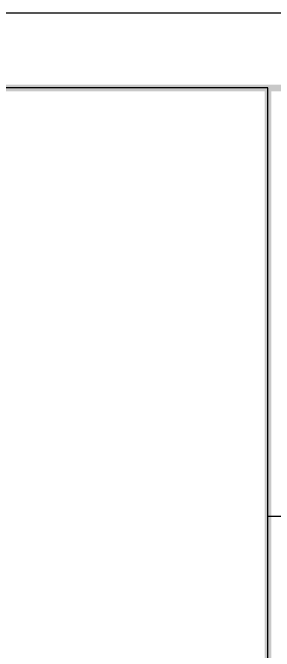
# Model space of a CAD drawing. Header units: inches. Extents: x 11 to 286, y 6 to 196.
# Drawn here: x 238.14 to 254.92, y 155.09 to 196.06 of the extents above; entities that cross this region are included whole.
import ezdxf

# ---------------------------------------------------------------- set-up
doc = ezdxf.new("R2010")
doc.units = ezdxf.units.IN
doc.header["$MEASUREMENT"] = 0
doc.layers.add('PDF_几何图形', color=7, linetype='Continuous')
doc.layers.add('PDF_实体填充', color=7, linetype='Continuous', true_color=0xffffff)

msp = doc.modelspace()

# ---------------------------------------------------------------- hatches: boundary and pattern name
at = {"layer": 'PDF_实体填充', "transparency": 33554559}
h = msp.add_hatch(color=7, dxfattribs=at)
h.paths.add_polyline_path([(254.734, 9.031), (254.31, 9.454), (14.661, 9.031)], flags=0)
h.paths.add_polyline_path([(254.31, 9.454), (14.661, 9.031), (15.085, 9.454)], flags=0)
h.paths.add_polyline_path([(14.661, 9.031), (15.085, 9.454), (14.661, 191.445)], flags=0)
h.paths.add_polyline_path([(15.085, 9.454), (14.661, 191.445), (15.085, 191.022)], flags=0)
h.paths.add_polyline_path([(14.661, 191.445), (15.085, 191.022), (254.734, 191.445)], flags=0)
h.paths.add_polyline_path([(15.085, 191.022), (254.734, 191.445), (254.31, 191.022)], flags=0)
h.paths.add_polyline_path([(254.734, 191.445), (254.31, 191.022), (254.734, 9.031)], flags=0)
h.paths.add_polyline_path([(254.31, 191.022), (254.734, 9.031), (254.31, 9.454), (254.31, 191.022)], flags=0)
h = msp.add_hatch(color=7, dxfattribs=at)
h.paths.add_polyline_path([(254.31, 191.445), (254.734, 191.022), (282.716, 191.445)], flags=0)
h.paths.add_polyline_path([(254.734, 191.022), (282.716, 191.445), (282.335, 191.022)], flags=0)
h.paths.add_polyline_path([(282.716, 191.445), (282.335, 191.022), (282.716, 9.031)], flags=0)
h.paths.add_polyline_path([(282.335, 191.022), (282.716, 9.031), (282.335, 9.454)], flags=0)
h.paths.add_polyline_path([(282.716, 9.031), (282.335, 9.454), (254.31, 9.031)], flags=0)
h.paths.add_polyline_path([(282.335, 9.454), (254.31, 9.031), (254.734, 9.454)], flags=0)
h.paths.add_polyline_path([(254.31, 9.031), (254.734, 9.454), (254.31, 191.445)], flags=0)
h.paths.add_polyline_path([(254.734, 9.454), (254.31, 191.445), (254.734, 191.022), (254.734, 9.454)], flags=0)

# ---------------------------------------------------------------- linework, layer by layer
at = {"layer": 'PDF_几何图形'}
msp.add_line((254.522, 163.759), (282.504, 163.759), dxfattribs=at)
for points in [[(10.767, 196.06), (286.103, 196.06), (286.103, 5.644), (10.767, 5.644)], [(14.873, 23.467), (254.522, 23.467), (254.522, 191.234), (14.873, 191.234)]]:
    msp.add_lwpolyline(points, close=True, dxfattribs=at)

doc.saveas('drawing.dxf')
